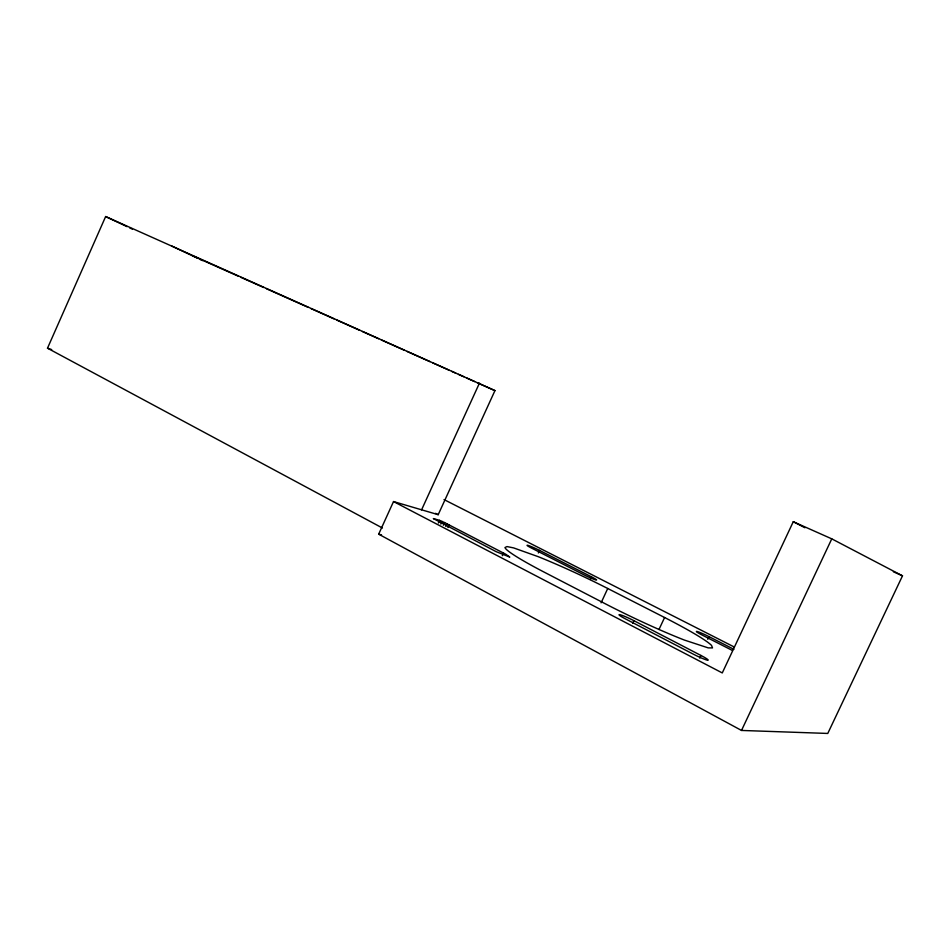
<?xml version="1.0" encoding="UTF-8"?>
<svg xmlns="http://www.w3.org/2000/svg" width="950" height="950" viewBox="0 0 950 950"><rect width="100%" height="100%" fill="white"/><g stroke="black" fill="none" stroke-linecap="round" stroke-linejoin="round"><path stroke-width="1.43" d="M382.434 528.022L47.5 348.187L105.64 216.553L494.95 390.616L438.199 514.686L393.526 501.564L378.67 534.173L741.511 730.443L827.771 733.447L902.5 575.831L831.773 538.852L793.274 521.716L722.273 672.932L393.526 501.564M421.586 509.817L479.465 383.099M438.378 523.034L439.601 520.362L444.564 522.583L505.792 554.254L509.806 557.08L496.149 551.665L433.343 518.569L439.601 520.362M440.824 524.091L442.047 521.431M443.353 525.255L444.564 522.583M445.764 526.431L446.987 523.759M447.913 527.547L449.136 524.875M502.312 555.702L503.524 553.078M538.341 552.959L539.529 550.394A9.488 0.713 25 0 0 527.962 545.383A9.488 0.713 25 0 0 531.632 548.138L584.013 574.845A9.761 0.748 25.1 0 0 595.793 579.939A9.761 0.748 25.1 0 0 591.494 576.84L539.529 550.394M590.283 579.464L591.494 576.84M601.089 602.822L607.739 588.501A80.809 6.674 25.2 0 0 538.282 556.7L513.653 547.913L507.003 546.571L504.984 547.521A80.809 6.674 25.2 0 0 544.718 572.423L605.732 604.01A83.552 6.971 25.4 0 0 684.511 640.11L708.213 647.888L712.524 647.912L711.538 645.418A83.552 6.971 25.4 0 0 664.584 617.512L607.739 588.501M632.653 623.342L633.887 620.671A11.839 1.069 25.5 0 0 619.887 614.697A11.839 1.069 25.5 0 0 625.468 618.889L693.262 654.123A12.314 1.128 25.8 0 0 707.572 660.214A12.314 1.128 25.8 0 0 700.969 655.464L633.887 620.671M658.979 629.518L664.584 617.512M707.738 639.267L708.973 636.631A10.45 0.808 25.6 0 0 696.92 631.441A10.45 0.808 25.6 0 0 702.549 635.265L732.498 650.512M699.722 658.101L700.969 655.464M741.511 730.443L831.773 538.852M378.67 534.173L381.52 534.886M47.5 348.187L51.704 349.612M237.987 276.058L191.995 255.55L197.291 258.091M240.683 277.257L263.684 287.506M266.38 288.717L308.311 307.408M311.018 308.608L334.008 318.867M336.716 320.067L359.706 330.315M362.413 331.526L378.634 338.758M381.342 339.969L404.332 350.218M407.039 351.417L430.029 361.677M432.737 362.876L448.97 370.108M451.666 371.319L455.727 373.124M458.434 374.336L463.838 376.746M466.545 377.946L474.656 381.567M477.363 382.779L494.95 390.616M893.356 571.746L902.5 575.831M171.879 246.062L190.641 254.944M199.951 259.35L202.611 260.609M105.64 216.553L127.027 226.646M129.699 227.905L132.371 229.164M444.018 499.581L734.338 647.045M708.973 636.631L733.887 649.313M793.274 521.716L804.947 527.749M435.563 513.332L438.199 514.686"/></g></svg>
